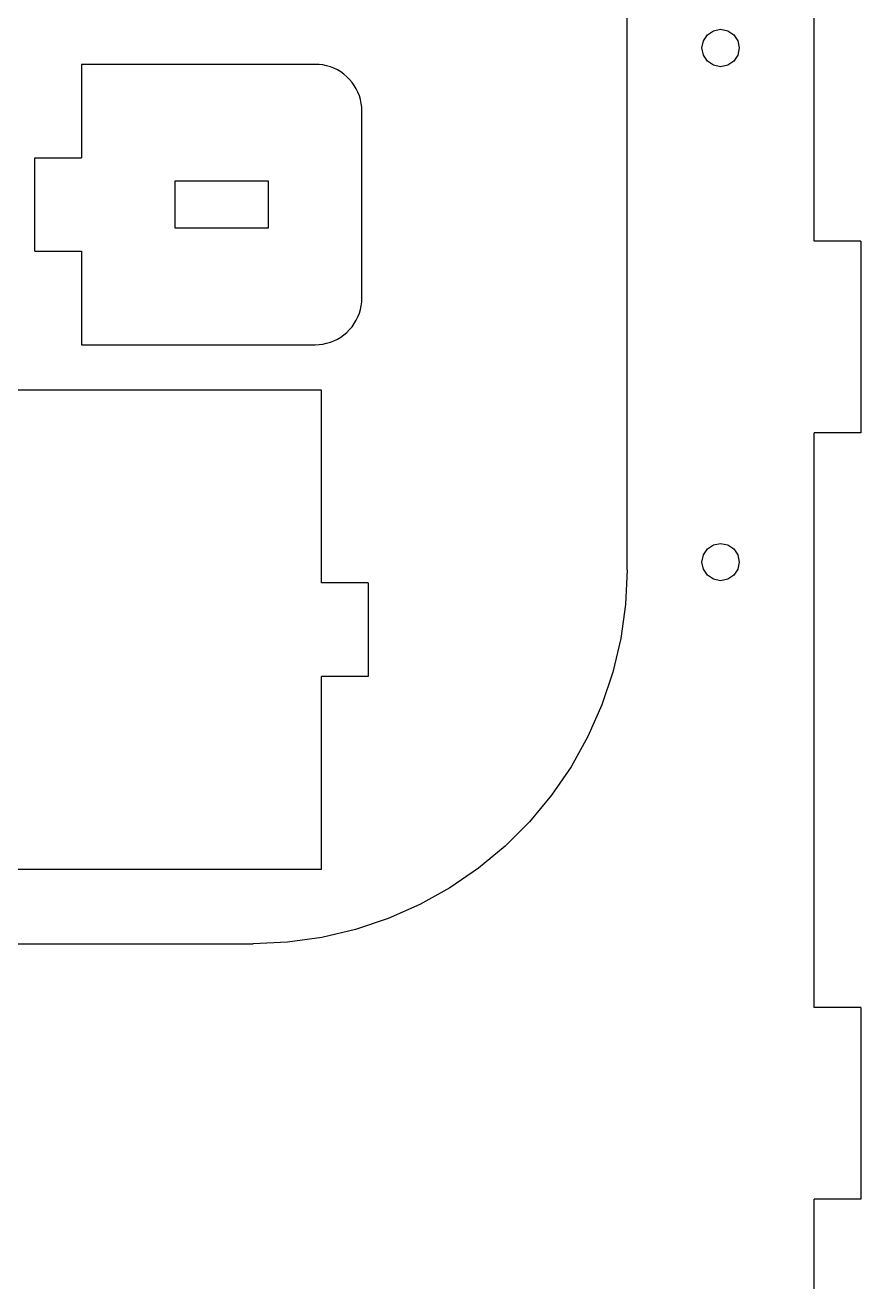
# Model space of a CAD drawing. Header units: millimetres. Extents: x -3928 to -434, y -548 to 1409.
# Drawn here: x -3447.8 to -3358.4, y 1078.1 to 1212.5 of the extents above; entities that cross this region are included whole.
import ezdxf

# ---------------------------------------------------------------- set-up
doc = ezdxf.new("R2010")
doc.units = ezdxf.units.MM
doc.header["$MEASUREMENT"] = 0
doc.layers.add('layer 1', color=7, linetype='Continuous')

msp = doc.modelspace()

# ---------------------------------------------------------------- linework, layer by layer
at = {"layer": 'layer 1', "color": 1, "lineweight": 25}
for points in [[(-3363.4011, 1189.3997), (-3363.4011, 1189.3997), (-3363.4011, 1255.8997), (-3363.4011, 1255.8997)], [(-3383.4012, 1154.233), (-3383.4012, 1154.233), (-3383.4012, 1250.8998), (-3383.4012, 1250.8998)], [(-3416.7649, 1208.3165), (-3416.7649, 1208.3165), (-3441.7648, 1208.3165), (-3441.7648, 1208.3165)], [(-3441.7648, 1208.3165), (-3441.7648, 1208.3165), (-3441.7648, 1198.3166), (-3441.7648, 1198.3166)], [(-3411.765, 1183.3165), (-3411.765, 1183.3165), (-3411.765, 1203.3166), (-3411.765, 1203.3166)], [(-3446.7648, 1188.3164), (-3446.7648, 1188.3164), (-3446.7648, 1198.3166), (-3446.7648, 1198.3166)], [(-3446.7648, 1198.3166), (-3446.7648, 1198.3166), (-3441.7648, 1198.3166), (-3441.7648, 1198.3166)], [(-3421.7648, 1195.8165), (-3421.7648, 1195.8165), (-3431.765, 1195.8165), (-3431.765, 1195.8165)], [(-3431.765, 1195.8165), (-3431.765, 1195.8165), (-3431.765, 1190.8166), (-3431.765, 1190.8166)], [(-3421.7648, 1190.8166), (-3421.7648, 1190.8166), (-3421.7648, 1195.8165), (-3421.7648, 1195.8165)], [(-3431.765, 1190.8166), (-3431.765, 1190.8166), (-3421.7648, 1190.8166), (-3421.7648, 1190.8166)], [(-3358.4012, 1189.3997), (-3358.4012, 1189.3997), (-3363.4011, 1189.3997), (-3363.4011, 1189.3997)], [(-3358.4012, 1189.3997), (-3358.4012, 1189.3997), (-3358.4012, 1168.8997), (-3358.4012, 1168.8997)], [(-3446.7648, 1188.3164), (-3446.7648, 1188.3164), (-3441.7648, 1188.3164), (-3441.7648, 1188.3164)], [(-3441.7648, 1188.3164), (-3441.7648, 1188.3164), (-3441.7648, 1178.3166), (-3441.7648, 1178.3166)], [(-3441.7648, 1178.3166), (-3441.7648, 1178.3166), (-3416.7649, 1178.3166), (-3416.7649, 1178.3166)], [(-3416.1015, 1173.4593), (-3416.1015, 1173.4593), (-3552.7682, 1173.4593), (-3552.7682, 1173.4593)], [(-3416.1015, 1152.8341), (-3416.1015, 1152.8341), (-3416.1015, 1173.4593), (-3416.1015, 1173.4593)], [(-3358.4012, 1168.8997), (-3358.4012, 1168.8997), (-3363.4011, 1168.8997), (-3363.4011, 1168.8997)], [(-3363.4011, 1107.3996), (-3363.4011, 1107.3996), (-3363.4011, 1168.8997), (-3363.4011, 1168.8997)], [(-3411.1016, 1152.8341), (-3411.1016, 1152.8341), (-3416.1015, 1152.8341), (-3416.1015, 1152.8341)], [(-3411.1016, 1152.8341), (-3411.1016, 1152.8341), (-3411.1016, 1142.8343), (-3411.1016, 1142.8343)], [(-3411.1016, 1142.8343), (-3411.1016, 1142.8343), (-3416.1015, 1142.8343), (-3416.1015, 1142.8343)], [(-3416.1015, 1122.2091), (-3416.1015, 1122.2091), (-3416.1015, 1142.8343), (-3416.1015, 1142.8343)], [(-3552.7682, 1122.2091), (-3552.7682, 1122.2091), (-3416.1015, 1122.2091), (-3416.1015, 1122.2091)], [(-3563.401, 1114.2329), (-3563.401, 1114.2329), (-3423.4012, 1114.2329), (-3423.4012, 1114.2329)], [(-3358.4012, 1107.3996), (-3358.4012, 1107.3996), (-3363.4011, 1107.3996), (-3363.4011, 1107.3996)], [(-3358.4012, 1107.3996), (-3358.4012, 1107.3996), (-3358.4012, 1086.8997), (-3358.4012, 1086.8997)], [(-3358.4012, 1086.8997), (-3358.4012, 1086.8997), (-3363.4011, 1086.8997), (-3363.4011, 1086.8997)], [(-3363.4011, 1048.3997), (-3363.4011, 1048.3997), (-3363.4011, 1086.8997), (-3363.4011, 1086.8997)]]:
    msp.add_open_spline(points, degree=3, dxfattribs=at)
for points, knots in [([(-3373.401, 1208.0662), (-3373.401, 1208.0662), (-3372.6358, 1208.2186), (-3372.6358, 1208.2186), (-3372.6358, 1208.2186), (-3372.6358, 1208.2186), (-3371.9867, 1208.6522), (-3371.9867, 1208.6522), (-3371.9867, 1208.6522), (-3371.9867, 1208.6522), (-3371.5535, 1209.3009), (-3371.5535, 1209.3009), (-3371.5535, 1209.3009), (-3371.5535, 1209.3009), (-3371.4011, 1210.0664), (-3371.4011, 1210.0664), (-3371.4011, 1210.0664), (-3371.4011, 1210.0664), (-3371.5535, 1210.8316), (-3371.5535, 1210.8316), (-3371.5535, 1210.8316), (-3371.5535, 1210.8316), (-3371.9867, 1211.4804), (-3371.9867, 1211.4804), (-3371.9867, 1211.4804), (-3371.9867, 1211.4804), (-3372.6358, 1211.9139), (-3372.6358, 1211.9139), (-3372.6358, 1211.9139), (-3372.6358, 1211.9139), (-3373.401, 1212.0663), (-3373.401, 1212.0663), (-3373.401, 1212.0663), (-3373.401, 1212.0663), (-3374.1665, 1211.9139), (-3374.1665, 1211.9139), (-3374.1665, 1211.9139), (-3374.1665, 1211.9139), (-3374.8153, 1211.4804), (-3374.8153, 1211.4804), (-3374.8153, 1211.4804), (-3374.8153, 1211.4804), (-3375.2488, 1210.8316), (-3375.2488, 1210.8316), (-3375.2488, 1210.8316), (-3375.2488, 1210.8316), (-3375.4012, 1210.0664), (-3375.4012, 1210.0664), (-3375.4012, 1210.0664), (-3375.4012, 1210.0664), (-3375.2488, 1209.3009), (-3375.2488, 1209.3009), (-3375.2488, 1209.3009), (-3375.2488, 1209.3009), (-3374.8153, 1208.6522), (-3374.8153, 1208.6522), (-3374.8153, 1208.6522), (-3374.8153, 1208.6522), (-3374.1665, 1208.2186), (-3374.1665, 1208.2186), (-3374.1665, 1208.2186), (-3374.1665, 1208.2186), (-3373.401, 1208.0662), (-3373.401, 1208.0662)], [0, 0, 0, 0, 0.05882353, 0.05882353, 0.05882353, 0.05882353, 0.11764706, 0.11764706, 0.11764706, 0.11764706, 0.17647059, 0.17647059, 0.17647059, 0.17647059, 0.23529412, 0.23529412, 0.23529412, 0.23529412, 0.29411765, 0.29411765, 0.29411765, 0.29411765, 0.35294118, 0.35294118, 0.35294118, 0.35294118, 0.41176471, 0.41176471, 0.41176471, 0.41176471, 0.47058824, 0.47058824, 0.47058824, 0.47058824, 0.52941176, 0.52941176, 0.52941176, 0.52941176, 0.58823529, 0.58823529, 0.58823529, 0.58823529, 0.64705882, 0.64705882, 0.64705882, 0.64705882, 0.70588235, 0.70588235, 0.70588235, 0.70588235, 0.76470588, 0.76470588, 0.76470588, 0.76470588, 0.82352941, 0.82352941, 0.82352941, 0.82352941, 0.88235294, 0.88235294, 0.88235294, 0.88235294, 1, 1, 1, 1]), ([(-3411.765, 1203.3166), (-3411.765, 1203.3166), (-3411.7819, 1203.7293), (-3411.7819, 1203.7293), (-3411.7819, 1203.7293), (-3411.7819, 1203.7293), (-3411.8331, 1204.1396), (-3411.8331, 1204.1396), (-3411.8331, 1204.1396), (-3411.8331, 1204.1396), (-3411.9177, 1204.5439), (-3411.9177, 1204.5439), (-3411.9177, 1204.5439), (-3411.9177, 1204.5439), (-3412.0359, 1204.94), (-3412.0359, 1204.94), (-3412.0359, 1204.94), (-3412.0359, 1204.94), (-3412.1862, 1205.3249), (-3412.1862, 1205.3249), (-3412.1862, 1205.3249), (-3412.1862, 1205.3249), (-3412.3675, 1205.6964), (-3412.3675, 1205.6964), (-3412.3675, 1205.6964), (-3412.3675, 1205.6964), (-3412.5792, 1206.0513), (-3412.5792, 1206.0513), (-3412.5792, 1206.0513), (-3412.5792, 1206.0513), (-3412.8191, 1206.3878), (-3412.8191, 1206.3878), (-3412.8191, 1206.3878), (-3412.8191, 1206.3878), (-3413.0861, 1206.7029), (-3413.0861, 1206.7029), (-3413.0861, 1206.7029), (-3413.0861, 1206.7029), (-3413.3786, 1206.9953), (-3413.3786, 1206.9953), (-3413.3786, 1206.9953), (-3413.3786, 1206.9953), (-3413.694, 1207.2624), (-3413.694, 1207.2624), (-3413.694, 1207.2624), (-3413.694, 1207.2624), (-3414.0302, 1207.5026), (-3414.0302, 1207.5026), (-3414.0302, 1207.5026), (-3414.0302, 1207.5026), (-3414.3851, 1207.7139), (-3414.3851, 1207.7139), (-3414.3851, 1207.7139), (-3414.3851, 1207.7139), (-3414.7565, 1207.8956), (-3414.7565, 1207.8956), (-3414.7565, 1207.8956), (-3414.7565, 1207.8956), (-3415.1414, 1208.0455), (-3415.1414, 1208.0455), (-3415.1414, 1208.0455), (-3415.1414, 1208.0455), (-3415.5376, 1208.1637), (-3415.5376, 1208.1637), (-3415.5376, 1208.1637), (-3415.5376, 1208.1637), (-3415.9419, 1208.2484), (-3415.9419, 1208.2484), (-3415.9419, 1208.2484), (-3415.9419, 1208.2484), (-3416.3521, 1208.2995), (-3416.3521, 1208.2995), (-3416.3521, 1208.2995), (-3416.3521, 1208.2995), (-3416.7649, 1208.3165), (-3416.7649, 1208.3165)], [0, 0, 0, 0, 0.05, 0.05, 0.05, 0.05, 0.1, 0.1, 0.1, 0.1, 0.15, 0.15, 0.15, 0.15, 0.2, 0.2, 0.2, 0.2, 0.25, 0.25, 0.25, 0.25, 0.3, 0.3, 0.3, 0.3, 0.35, 0.35, 0.35, 0.35, 0.4, 0.4, 0.4, 0.4, 0.45, 0.45, 0.45, 0.45, 0.5, 0.5, 0.5, 0.5, 0.55, 0.55, 0.55, 0.55, 0.6, 0.6, 0.6, 0.6, 0.65, 0.65, 0.65, 0.65, 0.7, 0.7, 0.7, 0.7, 0.75, 0.75, 0.75, 0.75, 0.8, 0.8, 0.8, 0.8, 0.85, 0.85, 0.85, 0.85, 0.9, 0.9, 0.9, 0.9, 1, 1, 1, 1]), ([(-3416.7649, 1178.3166), (-3416.7649, 1178.3166), (-3416.3521, 1178.3335), (-3416.3521, 1178.3335), (-3416.3521, 1178.3335), (-3416.3521, 1178.3335), (-3415.9419, 1178.3847), (-3415.9419, 1178.3847), (-3415.9419, 1178.3847), (-3415.9419, 1178.3847), (-3415.5376, 1178.4697), (-3415.5376, 1178.4697), (-3415.5376, 1178.4697), (-3415.5376, 1178.4697), (-3415.1414, 1178.5875), (-3415.1414, 1178.5875), (-3415.1414, 1178.5875), (-3415.1414, 1178.5875), (-3414.7565, 1178.7378), (-3414.7565, 1178.7378), (-3414.7565, 1178.7378), (-3414.7565, 1178.7378), (-3414.3851, 1178.9191), (-3414.3851, 1178.9191), (-3414.3851, 1178.9191), (-3414.3851, 1178.9191), (-3414.0302, 1179.1308), (-3414.0302, 1179.1308), (-3414.0302, 1179.1308), (-3414.0302, 1179.1308), (-3413.694, 1179.3711), (-3413.694, 1179.3711), (-3413.694, 1179.3711), (-3413.694, 1179.3711), (-3413.3786, 1179.6381), (-3413.3786, 1179.6381), (-3413.3786, 1179.6381), (-3413.3786, 1179.6381), (-3413.0861, 1179.9302), (-3413.0861, 1179.9302), (-3413.0861, 1179.9302), (-3413.0861, 1179.9302), (-3412.8191, 1180.2456), (-3412.8191, 1180.2456), (-3412.8191, 1180.2456), (-3412.8191, 1180.2456), (-3412.5792, 1180.5818), (-3412.5792, 1180.5818), (-3412.5792, 1180.5818), (-3412.5792, 1180.5818), (-3412.3675, 1180.9367), (-3412.3675, 1180.9367), (-3412.3675, 1180.9367), (-3412.3675, 1180.9367), (-3412.1862, 1181.3082), (-3412.1862, 1181.3082), (-3412.1862, 1181.3082), (-3412.1862, 1181.3082), (-3412.0359, 1181.693), (-3412.0359, 1181.693), (-3412.0359, 1181.693), (-3412.0359, 1181.693), (-3411.9177, 1182.0892), (-3411.9177, 1182.0892), (-3411.9177, 1182.0892), (-3411.9177, 1182.0892), (-3411.8331, 1182.4935), (-3411.8331, 1182.4935), (-3411.8331, 1182.4935), (-3411.8331, 1182.4935), (-3411.7819, 1182.9038), (-3411.7819, 1182.9038), (-3411.7819, 1182.9038), (-3411.7819, 1182.9038), (-3411.765, 1183.3165), (-3411.765, 1183.3165)], [0, 0, 0, 0, 0.05, 0.05, 0.05, 0.05, 0.1, 0.1, 0.1, 0.1, 0.15, 0.15, 0.15, 0.15, 0.2, 0.2, 0.2, 0.2, 0.25, 0.25, 0.25, 0.25, 0.3, 0.3, 0.3, 0.3, 0.35, 0.35, 0.35, 0.35, 0.4, 0.4, 0.4, 0.4, 0.45, 0.45, 0.45, 0.45, 0.5, 0.5, 0.5, 0.5, 0.55, 0.55, 0.55, 0.55, 0.6, 0.6, 0.6, 0.6, 0.65, 0.65, 0.65, 0.65, 0.7, 0.7, 0.7, 0.7, 0.75, 0.75, 0.75, 0.75, 0.8, 0.8, 0.8, 0.8, 0.85, 0.85, 0.85, 0.85, 0.9, 0.9, 0.9, 0.9, 1, 1, 1, 1]), ([(-3373.401, 1157.0662), (-3373.401, 1157.0662), (-3374.1665, 1156.9141), (-3374.1665, 1156.9141), (-3374.1665, 1156.9141), (-3374.1665, 1156.9141), (-3374.8153, 1156.4806), (-3374.8153, 1156.4806), (-3374.8153, 1156.4806), (-3374.8153, 1156.4806), (-3375.2488, 1155.8318), (-3375.2488, 1155.8318), (-3375.2488, 1155.8318), (-3375.2488, 1155.8318), (-3375.4012, 1155.0663), (-3375.4012, 1155.0663), (-3375.4012, 1155.0663), (-3375.4012, 1155.0663), (-3375.2488, 1154.3007), (-3375.2488, 1154.3007), (-3375.2488, 1154.3007), (-3375.2488, 1154.3007), (-3374.8153, 1153.652), (-3374.8153, 1153.652), (-3374.8153, 1153.652), (-3374.8153, 1153.652), (-3374.1665, 1153.2184), (-3374.1665, 1153.2184), (-3374.1665, 1153.2184), (-3374.1665, 1153.2184), (-3373.401, 1153.0664), (-3373.401, 1153.0664), (-3373.401, 1153.0664), (-3373.401, 1153.0664), (-3372.6358, 1153.2184), (-3372.6358, 1153.2184), (-3372.6358, 1153.2184), (-3372.6358, 1153.2184), (-3371.9867, 1153.652), (-3371.9867, 1153.652), (-3371.9867, 1153.652), (-3371.9867, 1153.652), (-3371.5535, 1154.3007), (-3371.5535, 1154.3007), (-3371.5535, 1154.3007), (-3371.5535, 1154.3007), (-3371.4011, 1155.0663), (-3371.4011, 1155.0663), (-3371.4011, 1155.0663), (-3371.4011, 1155.0663), (-3371.5535, 1155.8318), (-3371.5535, 1155.8318), (-3371.5535, 1155.8318), (-3371.5535, 1155.8318), (-3371.9867, 1156.4806), (-3371.9867, 1156.4806), (-3371.9867, 1156.4806), (-3371.9867, 1156.4806), (-3372.6358, 1156.9141), (-3372.6358, 1156.9141), (-3372.6358, 1156.9141), (-3372.6358, 1156.9141), (-3373.401, 1157.0662), (-3373.401, 1157.0662)], [0, 0, 0, 0, 0.05882353, 0.05882353, 0.05882353, 0.05882353, 0.11764706, 0.11764706, 0.11764706, 0.11764706, 0.17647059, 0.17647059, 0.17647059, 0.17647059, 0.23529412, 0.23529412, 0.23529412, 0.23529412, 0.29411765, 0.29411765, 0.29411765, 0.29411765, 0.35294118, 0.35294118, 0.35294118, 0.35294118, 0.41176471, 0.41176471, 0.41176471, 0.41176471, 0.47058824, 0.47058824, 0.47058824, 0.47058824, 0.52941176, 0.52941176, 0.52941176, 0.52941176, 0.58823529, 0.58823529, 0.58823529, 0.58823529, 0.64705882, 0.64705882, 0.64705882, 0.64705882, 0.70588235, 0.70588235, 0.70588235, 0.70588235, 0.76470588, 0.76470588, 0.76470588, 0.76470588, 0.82352941, 0.82352941, 0.82352941, 0.82352941, 0.88235294, 0.88235294, 0.88235294, 0.88235294, 1, 1, 1, 1]), ([(-3383.4012, 1154.233), (-3383.4012, 1154.233), (-3383.5716, 1150.5422), (-3383.5716, 1150.5422), (-3383.5716, 1150.5422), (-3383.5716, 1150.5422), (-3384.082, 1146.8829), (-3384.082, 1146.8829), (-3384.082, 1146.8829), (-3384.082, 1146.8829), (-3384.928, 1143.2863), (-3384.928, 1143.2863), (-3384.928, 1143.2863), (-3384.928, 1143.2863), (-3386.102, 1139.7832), (-3386.102, 1139.7832), (-3386.102, 1139.7832), (-3386.102, 1139.7832), (-3387.5946, 1136.4033), (-3387.5946, 1136.4033), (-3387.5946, 1136.4033), (-3387.5946, 1136.4033), (-3389.3924, 1133.1757), (-3389.3924, 1133.1757), (-3389.3924, 1133.1757), (-3389.3924, 1133.1757), (-3391.4805, 1130.1277), (-3391.4805, 1130.1277), (-3391.4805, 1130.1277), (-3391.4805, 1130.1277), (-3393.8406, 1127.285), (-3393.8406, 1127.285), (-3393.8406, 1127.285), (-3393.8406, 1127.285), (-3396.4533, 1124.6727), (-3396.4533, 1124.6727), (-3396.4533, 1124.6727), (-3396.4533, 1124.6727), (-3399.2956, 1122.3123), (-3399.2956, 1122.3123), (-3399.2956, 1122.3123), (-3399.2956, 1122.3123), (-3402.3439, 1120.2242), (-3402.3439, 1120.2242), (-3402.3439, 1120.2242), (-3402.3439, 1120.2242), (-3405.5715, 1118.4264), (-3405.5715, 1118.4264), (-3405.5715, 1118.4264), (-3405.5715, 1118.4264), (-3408.9515, 1116.9342), (-3408.9515, 1116.9342), (-3408.9515, 1116.9342), (-3408.9515, 1116.9342), (-3412.4545, 1115.7598), (-3412.4545, 1115.7598), (-3412.4545, 1115.7598), (-3412.4545, 1115.7598), (-3416.0511, 1114.9142), (-3416.0511, 1114.9142), (-3416.0511, 1114.9142), (-3416.0511, 1114.9142), (-3419.7105, 1114.4037), (-3419.7105, 1114.4037), (-3419.7105, 1114.4037), (-3419.7105, 1114.4037), (-3423.4012, 1114.2329), (-3423.4012, 1114.2329)], [0, 0, 0, 0, 0.05555556, 0.05555556, 0.05555556, 0.05555556, 0.11111111, 0.11111111, 0.11111111, 0.11111111, 0.16666667, 0.16666667, 0.16666667, 0.16666667, 0.22222222, 0.22222222, 0.22222222, 0.22222222, 0.27777778, 0.27777778, 0.27777778, 0.27777778, 0.33333333, 0.33333333, 0.33333333, 0.33333333, 0.38888889, 0.38888889, 0.38888889, 0.38888889, 0.44444444, 0.44444444, 0.44444444, 0.44444444, 0.5, 0.5, 0.5, 0.5, 0.55555556, 0.55555556, 0.55555556, 0.55555556, 0.61111111, 0.61111111, 0.61111111, 0.61111111, 0.66666667, 0.66666667, 0.66666667, 0.66666667, 0.72222222, 0.72222222, 0.72222222, 0.72222222, 0.77777778, 0.77777778, 0.77777778, 0.77777778, 0.83333333, 0.83333333, 0.83333333, 0.83333333, 0.88888889, 0.88888889, 0.88888889, 0.88888889, 1, 1, 1, 1])]:
    msp.add_open_spline(points, degree=3, knots=knots, dxfattribs=at)

doc.saveas('drawing.dxf')
